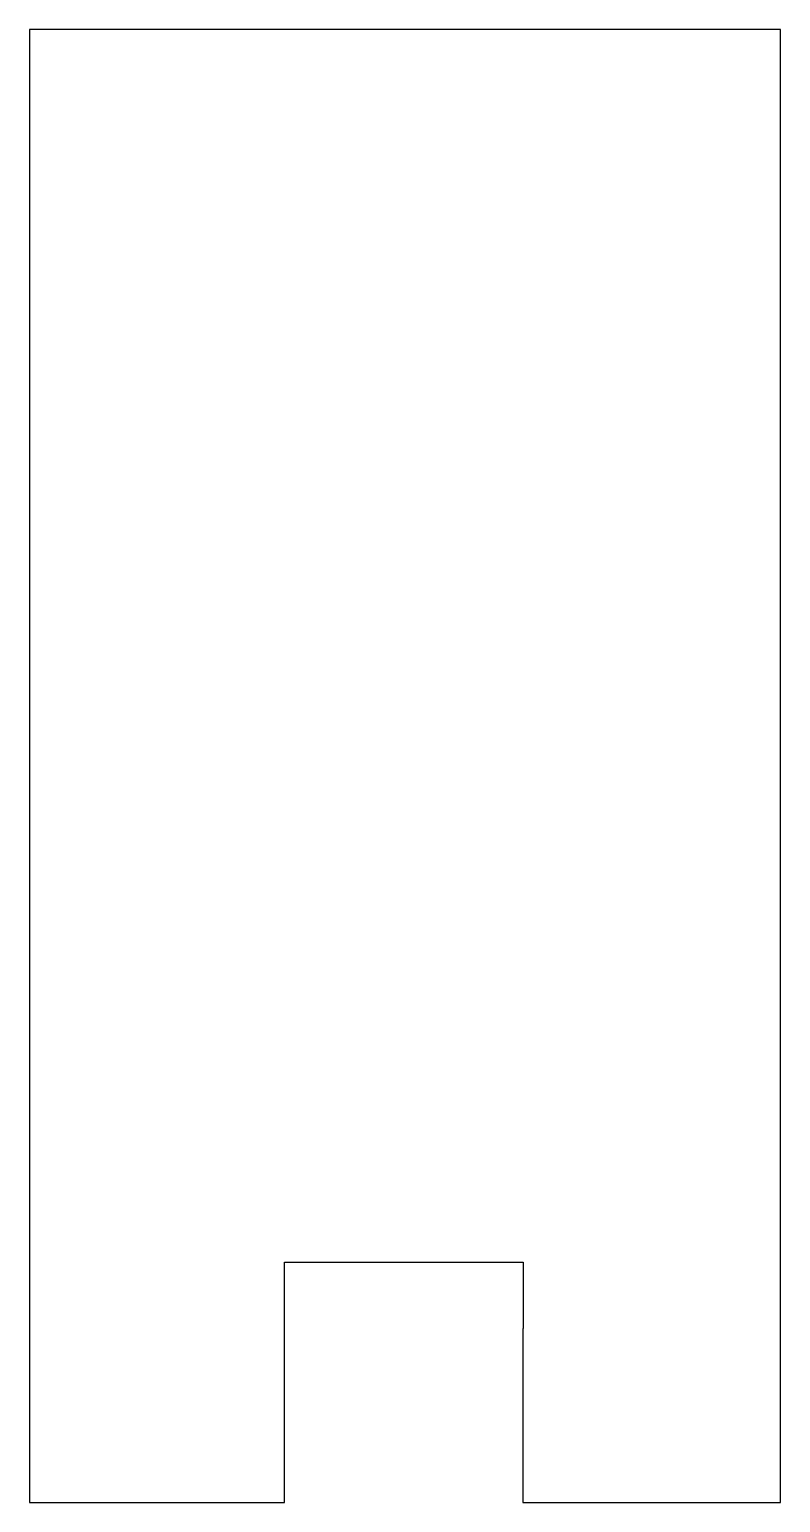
# Model space of a CAD drawing. Header units: millimetres. Extents: x -66 to 66, y 18 to 277.
import ezdxf

# ---------------------------------------------------------------- set-up
doc = ezdxf.new("R2010")
doc.units = ezdxf.units.MM
doc.layers.get('0').update_dxf_attribs({"linetype": 'CONTINUOUS'})

msp = doc.modelspace()

# ---------------------------------------------------------------- linework, layer by layer
msp.add_lwpolyline([(-21.09, 18.23), (-21.09, 39.71), (-21.09, 39.71, -0.000034), (-21.09, 39.71), (-21.09, 60.5), (20.84, 60.5), (20.84, 48.85), (20.82, 48.85), (20.82, 36.78), (20.82, 36.78), (20.82, 28.53), (20.81, 28.53), (20.81, 18.23), (66.1, 18.23), (66.1, 277.31), (-65.95, 277.31), (-65.95, 18.23)], format="xyb", close=True)

doc.saveas('drawing.dxf')
